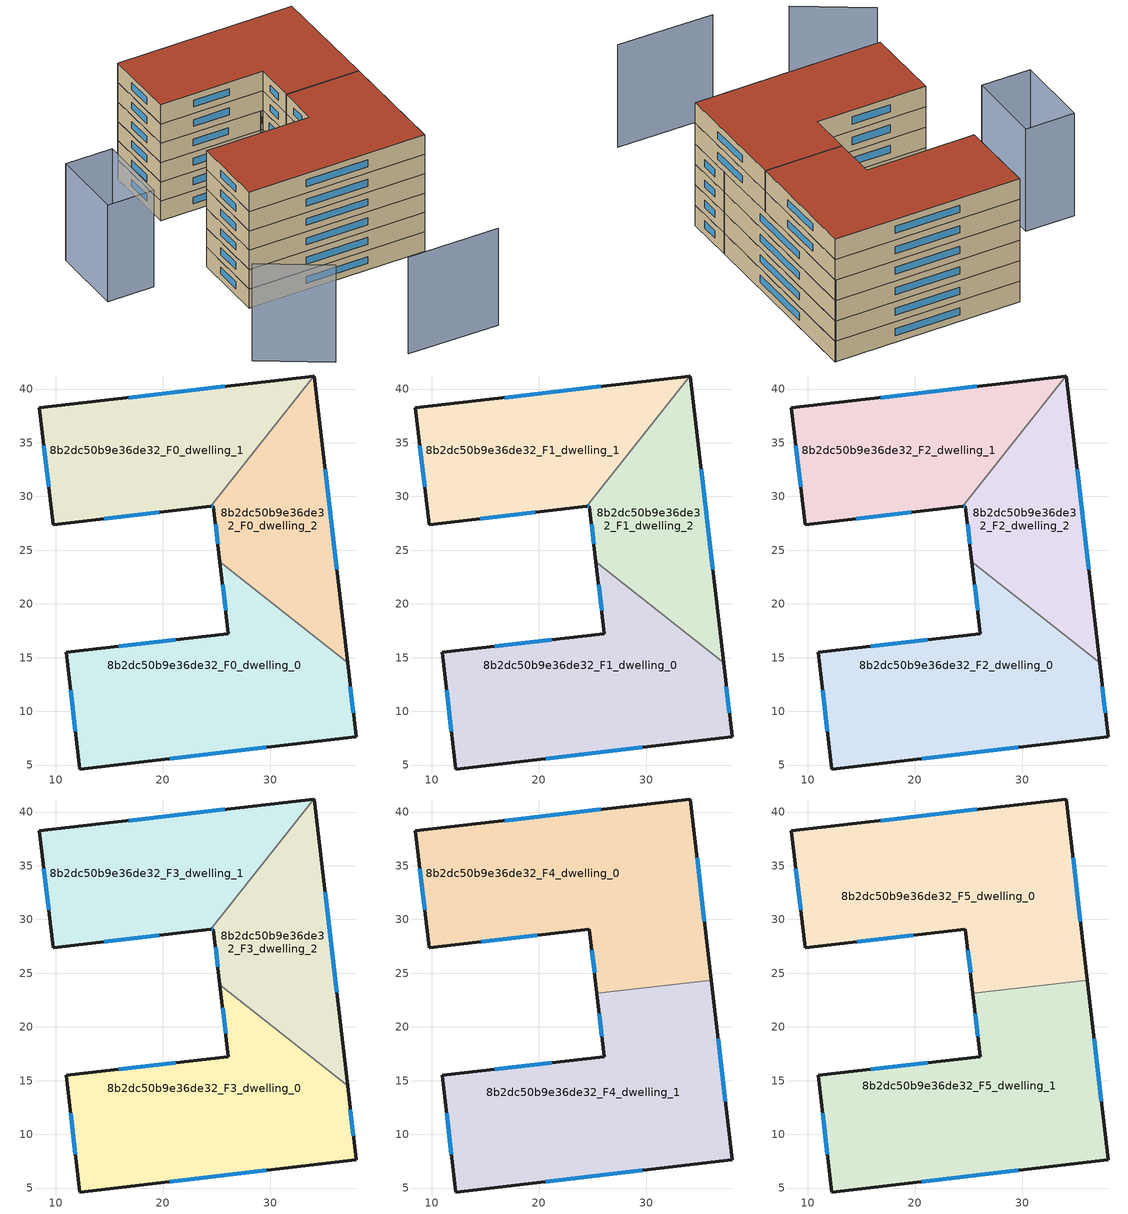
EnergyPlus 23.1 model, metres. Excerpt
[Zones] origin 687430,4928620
8b2dc50b9e36de32_F0_dwelling_0
 floor ground (EU_floor_Construction): 37.19,14.54 38,7.63 12.26,4.63 10.99,15.49 26.09,17.24 25.31,23.94 z0
 wall outside (EU_wall_Construction): 25.31,23.94 26.09,17.24 10.99,15.49 12.26,4.63 38,7.63 37.19,14.54 z0:3
 wall to 8b2dc50b9e36de32_F0_dwelling_2 (EU_wall_Construction): 37.19,14.54 25.31,23.94 z0:3
 window (EU_Window_Construction): 25.56,21.76 25.83,19.42 / 37.73,9.88 37.45,12.29 / 20.63,5.61 29.63,6.65 / 11.4,11.96 11.84,8.16 / 21.18,16.67 15.9,16.06 z0.98:2.02
8b2dc50b9e36de32_F0_dwelling_1
 floor ground (EU_floor_Construction): 34.05,41.21 24.45,29.08 9.78,27.37 8.49,38.24 z0
 wall outside (EU_wall_Construction): 34.05,41.21 8.49,38.24 9.78,27.37 24.45,29.08 z0:3
 wall to 8b2dc50b9e36de32_F0_dwelling_2 (EU_wall_Construction): 24.45,29.08 34.05,41.21 z0:3
 window (EU_Window_Construction): 14.55,27.93 19.68,28.52 / 8.91,34.7 9.36,30.9 / 25.74,40.25 16.8,39.21 z0.98:2.02
8b2dc50b9e36de32_F0_dwelling_2
 floor ground (EU_floor_Construction): 34.08,41.22 37.19,14.54 25.31,23.94 24.71,29.11 24.45,29.08 34.05,41.21 z0
 wall outside (EU_wall_Construction): 24.45,29.08 24.71,29.11 25.31,23.94 / 37.19,14.54 34.08,41.22 34.05,41.21 z0:3
 window (EU_Window_Construction): 24.53,29.09 24.62,29.1 / 36.18,23.22 35.09,32.54 / 24.9,27.43 25.11,25.62 z0.98:2.02
8b2dc50b9e36de32_F1_dwelling_0
 floor to 8b2dc50b9e36de32_F0_dwelling_0 (EU_floor_Construction): 37.19,14.54 38,7.63 12.26,4.63 10.99,15.49 26.09,17.24 25.31,23.94 z3
 wall outside (EU_wall_Construction): 25.31,23.94 26.09,17.24 10.99,15.49 12.26,4.63 38,7.63 37.19,14.54 z3:6
 wall to 8b2dc50b9e36de32_F1_dwelling_2 (EU_wall_Construction): 37.19,14.54 25.31,23.94 z3:6
 window (EU_Window_Construction): 25.56,21.76 25.83,19.42 / 37.73,9.88 37.45,12.29 / 20.63,5.61 29.63,6.65 / 11.4,11.96 11.84,8.16 / 21.18,16.67 15.9,16.06 z3.98:5.02
8b2dc50b9e36de32_F1_dwelling_1
 floor to 8b2dc50b9e36de32_F0_dwelling_1 (EU_floor_Construction): 34.05,41.21 24.45,29.08 9.78,27.37 8.49,38.24 z3
 wall outside (EU_wall_Construction): 34.05,41.21 8.49,38.24 9.78,27.37 24.45,29.08 z3:6
 wall to 8b2dc50b9e36de32_F1_dwelling_2 (EU_wall_Construction): 24.45,29.08 34.05,41.21 z3:6
 window (EU_Window_Construction): 14.55,27.93 19.68,28.52 / 8.91,34.7 9.36,30.9 / 25.74,40.25 16.8,39.21 z3.98:5.02
8b2dc50b9e36de32_F1_dwelling_2
 floor to 8b2dc50b9e36de32_F0_dwelling_2 (EU_floor_Construction): 34.08,41.22 37.19,14.54 25.31,23.94 24.71,29.11 24.45,29.08 34.05,41.21 z3
 wall outside (EU_wall_Construction): 24.45,29.08 24.71,29.11 25.31,23.94 / 37.19,14.54 34.08,41.22 34.05,41.21 z3:6
 window (EU_Window_Construction): 24.53,29.09 24.62,29.1 / 36.18,23.22 35.09,32.54 / 24.9,27.43 25.11,25.62 z3.98:5.02
8b2dc50b9e36de32_F2_dwelling_0
 floor to 8b2dc50b9e36de32_F1_dwelling_0 (EU_floor_Construction): 37.19,14.54 38,7.63 12.26,4.63 10.99,15.49 26.09,17.24 25.31,23.94 z6
 wall outside (EU_wall_Construction): 25.31,23.94 26.09,17.24 10.99,15.49 12.26,4.63 38,7.63 37.19,14.54 z6:9
 wall to 8b2dc50b9e36de32_F2_dwelling_2 (EU_wall_Construction): 37.19,14.54 25.31,23.94 z6:9
 window (EU_Window_Construction): 25.56,21.76 25.83,19.42 / 37.73,9.88 37.45,12.29 / 20.63,5.61 29.63,6.65 / 11.4,11.96 11.84,8.16 / 21.18,16.67 15.9,16.06 z6.98:8.02
8b2dc50b9e36de32_F2_dwelling_1
 floor to 8b2dc50b9e36de32_F1_dwelling_1 (EU_floor_Construction): 34.05,41.21 24.45,29.08 9.78,27.37 8.49,38.24 z6
 wall outside (EU_wall_Construction): 34.05,41.21 8.49,38.24 9.78,27.37 24.45,29.08 z6:9
 wall to 8b2dc50b9e36de32_F2_dwelling_2 (EU_wall_Construction): 24.45,29.08 34.05,41.21 z6:9
 window (EU_Window_Construction): 14.55,27.93 19.68,28.52 / 8.91,34.7 9.36,30.9 / 25.74,40.25 16.8,39.21 z6.98:8.02
8b2dc50b9e36de32_F2_dwelling_2
 floor to 8b2dc50b9e36de32_F1_dwelling_2 (EU_floor_Construction): 34.08,41.22 37.19,14.54 25.31,23.94 24.71,29.11 24.45,29.08 34.05,41.21 z6
 wall outside (EU_wall_Construction): 24.45,29.08 24.71,29.11 25.31,23.94 / 37.19,14.54 34.08,41.22 34.05,41.21 z6:9
 window (EU_Window_Construction): 24.53,29.09 24.62,29.1 / 36.18,23.22 35.09,32.54 / 24.9,27.43 25.11,25.62 z6.98:8.02
8b2dc50b9e36de32_F3_dwelling_0
 floor to 8b2dc50b9e36de32_F2_dwelling_0 (EU_floor_Construction): 37.19,14.54 38,7.63 12.26,4.63 10.99,15.49 26.09,17.24 25.31,23.94 z9
 wall outside (EU_wall_Construction): 25.31,23.94 26.09,17.24 10.99,15.49 12.26,4.63 38,7.63 37.19,14.54 z9:12
 wall to 8b2dc50b9e36de32_F3_dwelling_2 (EU_wall_Construction): 37.19,14.54 25.31,23.94 z9:12
 window (EU_Window_Construction): 25.56,21.76 25.83,19.42 / 37.73,9.88 37.45,12.29 / 20.63,5.61 29.63,6.65 / 11.4,11.96 11.84,8.16 / 21.18,16.67 15.9,16.06 z9.98:11.02
8b2dc50b9e36de32_F3_dwelling_1
 floor to 8b2dc50b9e36de32_F2_dwelling_1 (EU_floor_Construction): 34.05,41.21 24.45,29.08 9.78,27.37 8.49,38.24 z9
 wall outside (EU_wall_Construction): 34.05,41.21 8.49,38.24 9.78,27.37 24.45,29.08 z9:12
 wall to 8b2dc50b9e36de32_F3_dwelling_2 (EU_wall_Construction): 24.45,29.08 34.05,41.21 z9:12
 window (EU_Window_Construction): 14.55,27.93 19.68,28.52 / 8.91,34.7 9.36,30.9 / 25.74,40.25 16.8,39.21 z9.98:11.02
8b2dc50b9e36de32_F3_dwelling_2
 floor to 8b2dc50b9e36de32_F2_dwelling_2 (EU_floor_Construction): 34.08,41.22 37.19,14.54 25.31,23.94 24.71,29.11 24.45,29.08 34.05,41.21 z9
 wall outside (EU_wall_Construction): 24.45,29.08 24.71,29.11 25.31,23.94 / 37.19,14.54 34.08,41.22 34.05,41.21 z9:12
 window (EU_Window_Construction): 24.53,29.09 24.62,29.1 / 36.18,23.22 35.09,32.54 / 24.9,27.43 25.11,25.62 z9.98:11.02
8b2dc50b9e36de32_F4_dwelling_0
 floor to 8b2dc50b9e36de32_F3_dwelling_1 (EU_floor_Construction): 34.05,41.21 24.45,29.08 9.78,27.37 8.49,38.24 z12
 floor to 8b2dc50b9e36de32_F3_dwelling_2 (EU_floor_Construction): 34.08,41.22 36.05,24.35 26.24,23.21 25.31,23.94 24.71,29.11 24.45,29.08 34.05,41.21 z12
 floor to 8b2dc50b9e36de32_F3_dwelling_0 (EU_floor_Construction): 26.24,23.21 25.4,23.11 25.31,23.94 z12
 wall outside (EU_wall_Construction): 36.05,24.35 34.08,41.22 8.49,38.24 9.78,27.37 24.71,29.11 25.4,23.11 z12:15
 wall to 8b2dc50b9e36de32_F4_dwelling_1 (EU_wall_Construction): 25.4,23.11 36.05,24.35 z12:15
 window (EU_Window_Construction): 24.93,27.16 25.18,25.06 / 14.63,27.93 19.85,28.54 / 8.91,34.7 9.36,30.9 / 25.76,40.25 16.81,39.21 / 35.4,29.84 34.72,35.73 z12.98:14.02
8b2dc50b9e36de32_F4_dwelling_1
 floor to 8b2dc50b9e36de32_F3_dwelling_0 (EU_floor_Construction): 37.19,14.54 38,7.63 12.26,4.63 10.99,15.49 26.09,17.24 25.4,23.11 26.24,23.21 z12
 floor to 8b2dc50b9e36de32_F3_dwelling_2 (EU_floor_Construction): 36.05,24.35 37.19,14.54 26.24,23.21 z12
 wall outside (EU_wall_Construction): 25.4,23.11 26.09,17.24 10.99,15.49 12.26,4.63 38,7.63 36.05,24.35 z12:15
 window (EU_Window_Construction): 21.18,16.67 15.9,16.06 / 25.63,21.2 25.86,19.15 / 37.36,13.07 36.68,18.91 / 20.63,5.61 29.63,6.65 / 11.4,11.96 11.84,8.16 z12.98:14.02
8b2dc50b9e36de32_F5_dwelling_0
 floor to 8b2dc50b9e36de32_F4_dwelling_0 (EU_floor_Construction): 34.08,41.22 36.05,24.35 25.4,23.11 24.71,29.11 9.78,27.37 8.49,38.24 z15
 wall outside (EU_wall_Construction): 36.05,24.35 34.08,41.22 8.49,38.24 9.78,27.37 24.71,29.11 25.4,23.11 z15:18
 wall to 8b2dc50b9e36de32_F5_dwelling_1 (EU_wall_Construction): 25.4,23.11 36.05,24.35 z15:18
 window (EU_Window_Construction): 24.93,27.16 25.18,25.06 / 14.63,27.93 19.85,28.54 / 8.91,34.7 9.36,30.9 / 25.76,40.25 16.81,39.21 / 35.4,29.84 34.72,35.73 z15.98:17.02
 roof outside (EU_roof_Construction): 36.05,24.35 34.08,41.22 8.49,38.24 9.78,27.37 24.71,29.11 25.4,23.11 z18
8b2dc50b9e36de32_F5_dwelling_1
 floor to 8b2dc50b9e36de32_F4_dwelling_1 (EU_floor_Construction): 36.05,24.35 38,7.63 12.26,4.63 10.99,15.49 26.09,17.24 25.4,23.11 z15
 wall outside (EU_wall_Construction): 25.4,23.11 26.09,17.24 10.99,15.49 12.26,4.63 38,7.63 36.05,24.35 z15:18
 window (EU_Window_Construction): 21.18,16.67 15.9,16.06 / 25.63,21.2 25.86,19.15 / 37.36,13.07 36.68,18.91 / 20.63,5.61 29.63,6.65 / 11.4,11.96 11.84,8.16 z15.98:17.02
 roof outside (EU_roof_Construction): 38,7.63 36.05,24.35 25.4,23.11 26.09,17.24 10.99,15.49 12.26,4.63 z18
shading: 26.78,-12.93 39.93,-11.52 / 7.89,-6.35 17.54,-10.91 / -3.79,13.25 -4.95,23.96 / -4.95,23.96 1.82,24.69 / 1.82,24.69 2.98,13.98 / 2.98,13.98 -3.79,13.25 z0:15
[Building]
EU S2 Campaign: North Axis=0; Terrain=City; Solar Distribution=FullExterior
[Site:Location]
Bologna: Latitude=44.5; Longitude=11.25; Time Zone=1; Elevation=37
[SizingPeriod:WeatherFileDays]
AnnualSizingPeriod: Begin Month=1; Begin Day of Month=1; End Month=12; End Day of Month=31; Day of Week for Start Day=Monday; Use Weather File Daylight Saving Period=No; Use Weather File Rain and Snow Indicators=No
[MATERIAL]
EU_InternalMass_Material: Roughness=MediumRough; Thickness=0.1; Conductivity=1; Density=1800; Specific Heat=900; Thermal Absorptance=0.9; Solar Absorptance=0.7; Visible Absorptance=0.7
[MATERIAL:NOMASS] Roughness=MediumRough; Thermal Absorptance=0.9; Solar Absorptance=0.7; Visible Absorptance=0.7
Name | Thermal Resistance
EU_wall_NoMass | 0.905828
EU_roof_NoMass | 0.37593
EU_floor_NoMass | 0.67114
[WINDOWMATERIAL:SIMPLEGLAZINGSYSTEM]
EU_Window_SimpleGlazing: UFactor=4.52486; Solar Heat Gain Coefficient=0.85; Visible Transmittance=0.85
[CONSTRUCTION]
EU_wall_Construction: EU_wall_NoMass
EU_roof_Construction: EU_roof_NoMass
EU_floor_Construction: EU_floor_NoMass
EU_InternalMass_Construction: EU_InternalMass_Material
EU_Window_Construction: EU_Window_SimpleGlazing
[ZONE] Type=1; Multiplier=1; Ceiling Height=autocalculate; Floor Area=autocalculate; Part of Total Floor Area=Yes
Name | Volume
8b2dc50b9e36de32_F0_dwelling_0; 8b2dc50b9e36de32_F1_dwelling_0; 8b2dc50b9e36de32_F2_dwelling_0; 8b2dc50b9e36de32_F3_dwelling_0 | 894.271
8b2dc50b9e36de32_F4_dwelling_0; 8b2dc50b9e36de32_F5_dwelling_0 | 1039.52
8b2dc50b9e36de32_F0_dwelling_1; 8b2dc50b9e36de32_F1_dwelling_1; 8b2dc50b9e36de32_F2_dwelling_1; 8b2dc50b9e36de32_F3_dwelling_1 | 665.019
8b2dc50b9e36de32_F4_dwelling_1; 8b2dc50b9e36de32_F5_dwelling_1 | 1039.54
8b2dc50b9e36de32_F0_dwelling_2; 8b2dc50b9e36de32_F1_dwelling_2; 8b2dc50b9e36de32_F2_dwelling_2; 8b2dc50b9e36de32_F3_dwelling_2 | 519.765
[INTERNALMASS] Construction=EU_InternalMass_Construction
Name | Zone or ZoneList | Surface Area
8b2dc50b9e36de32_F0_dwelling_0_EU_InternalMass | 8b2dc50b9e36de32_F0_dwelling_0 | 298.09
8b2dc50b9e36de32_F0_dwelling_1_EU_InternalMass | 8b2dc50b9e36de32_F0_dwelling_1 | 221.673
8b2dc50b9e36de32_F0_dwelling_2_EU_InternalMass | 8b2dc50b9e36de32_F0_dwelling_2 | 173.255
8b2dc50b9e36de32_F1_dwelling_0_EU_InternalMass | 8b2dc50b9e36de32_F1_dwelling_0 | 298.09
8b2dc50b9e36de32_F1_dwelling_1_EU_InternalMass | 8b2dc50b9e36de32_F1_dwelling_1 | 221.673
8b2dc50b9e36de32_F1_dwelling_2_EU_InternalMass | 8b2dc50b9e36de32_F1_dwelling_2 | 173.255
8b2dc50b9e36de32_F2_dwelling_0_EU_InternalMass | 8b2dc50b9e36de32_F2_dwelling_0 | 298.09
8b2dc50b9e36de32_F2_dwelling_1_EU_InternalMass | 8b2dc50b9e36de32_F2_dwelling_1 | 221.673
8b2dc50b9e36de32_F2_dwelling_2_EU_InternalMass | 8b2dc50b9e36de32_F2_dwelling_2 | 173.255
8b2dc50b9e36de32_F3_dwelling_0_EU_InternalMass | 8b2dc50b9e36de32_F3_dwelling_0 | 298.09
8b2dc50b9e36de32_F3_dwelling_1_EU_InternalMass | 8b2dc50b9e36de32_F3_dwelling_1 | 221.673
8b2dc50b9e36de32_F3_dwelling_2_EU_InternalMass | 8b2dc50b9e36de32_F3_dwelling_2 | 173.255
8b2dc50b9e36de32_F4_dwelling_0_EU_InternalMass | 8b2dc50b9e36de32_F4_dwelling_0 | 346.505
8b2dc50b9e36de32_F4_dwelling_1_EU_InternalMass | 8b2dc50b9e36de32_F4_dwelling_1 | 346.513
8b2dc50b9e36de32_F5_dwelling_0_EU_InternalMass | 8b2dc50b9e36de32_F5_dwelling_0 | 346.505
8b2dc50b9e36de32_F5_dwelling_1_EU_InternalMass | 8b2dc50b9e36de32_F5_dwelling_1 | 346.513
[OTHEREQUIPMENT] Fuel Type=Electricity; Design Level Calculation Method=Watts/Area; Power per Zone Floor Area=1; Fraction Latent=0; Fraction Radiant=0; Fraction Lost=0; Carbon Dioxide Generation Rate=0; EndUse Subcategory=EU_Step8_InternalGains
Name | Zone or ZoneList or Space or SpaceList | Schedule
EU_Step8_InternalGain_8b2dc50b9e36de32_F0_dwelling_0_f000 | 8b2dc50b9e36de32_F0_dwelling_0 | EU_Step8_GainSchedule_8b2dc50b9e36de32_F0_dwelling_0_f000
EU_Step8_InternalGain_8b2dc50b9e36de32_F0_dwelling_1_f000 | 8b2dc50b9e36de32_F0_dwelling_1 | EU_Step8_GainSchedule_8b2dc50b9e36de32_F0_dwelling_1_f000
EU_Step8_InternalGain_8b2dc50b9e36de32_F0_dwelling_2_f000 | 8b2dc50b9e36de32_F0_dwelling_2 | EU_Step8_GainSchedule_8b2dc50b9e36de32_F0_dwelling_2_f000
EU_Step8_InternalGain_8b2dc50b9e36de32_F1_dwelling_0_f000 | 8b2dc50b9e36de32_F1_dwelling_0 | EU_Step8_GainSchedule_8b2dc50b9e36de32_F1_dwelling_0_f000
EU_Step8_InternalGain_8b2dc50b9e36de32_F1_dwelling_1_f000 | 8b2dc50b9e36de32_F1_dwelling_1 | EU_Step8_GainSchedule_8b2dc50b9e36de32_F1_dwelling_1_f000
EU_Step8_InternalGain_8b2dc50b9e36de32_F1_dwelling_2_f000 | 8b2dc50b9e36de32_F1_dwelling_2 | EU_Step8_GainSchedule_8b2dc50b9e36de32_F1_dwelling_2_f000
EU_Step8_InternalGain_8b2dc50b9e36de32_F2_dwelling_0_f000 | 8b2dc50b9e36de32_F2_dwelling_0 | EU_Step8_GainSchedule_8b2dc50b9e36de32_F2_dwelling_0_f000
EU_Step8_InternalGain_8b2dc50b9e36de32_F2_dwelling_1_f000 | 8b2dc50b9e36de32_F2_dwelling_1 | EU_Step8_GainSchedule_8b2dc50b9e36de32_F2_dwelling_1_f000
EU_Step8_InternalGain_8b2dc50b9e36de32_F2_dwelling_2_f000 | 8b2dc50b9e36de32_F2_dwelling_2 | EU_Step8_GainSchedule_8b2dc50b9e36de32_F2_dwelling_2_f000
EU_Step8_InternalGain_8b2dc50b9e36de32_F3_dwelling_0_f000 | 8b2dc50b9e36de32_F3_dwelling_0 | EU_Step8_GainSchedule_8b2dc50b9e36de32_F3_dwelling_0_f000
EU_Step8_InternalGain_8b2dc50b9e36de32_F3_dwelling_1_f000 | 8b2dc50b9e36de32_F3_dwelling_1 | EU_Step8_GainSchedule_8b2dc50b9e36de32_F3_dwelling_1_f000
EU_Step8_InternalGain_8b2dc50b9e36de32_F3_dwelling_2_f000 | 8b2dc50b9e36de32_F3_dwelling_2 | EU_Step8_GainSchedule_8b2dc50b9e36de32_F3_dwelling_2_f000
EU_Step8_InternalGain_8b2dc50b9e36de32_F4_dwelling_0_f000 | 8b2dc50b9e36de32_F4_dwelling_0 | EU_Step8_GainSchedule_8b2dc50b9e36de32_F4_dwelling_0_f000
EU_Step8_InternalGain_8b2dc50b9e36de32_F4_dwelling_1_f000 | 8b2dc50b9e36de32_F4_dwelling_1 | EU_Step8_GainSchedule_8b2dc50b9e36de32_F4_dwelling_1_f000
EU_Step8_InternalGain_8b2dc50b9e36de32_F5_dwelling_0_f000 | 8b2dc50b9e36de32_F5_dwelling_0 | EU_Step8_GainSchedule_8b2dc50b9e36de32_F5_dwelling_0_f000
EU_Step8_InternalGain_8b2dc50b9e36de32_F5_dwelling_1_f000 | 8b2dc50b9e36de32_F5_dwelling_1 | EU_Step8_GainSchedule_8b2dc50b9e36de32_F5_dwelling_1_f000
[ZONEVENTILATION:DESIGNFLOWRATE] Schedule=EU_AlwaysOn; Design Flow Rate Calculation Method=AirChanges/Hour; Air Changes per Hour=0.73129; Ventilation Type=Natural; Fan Pressure Rise=0; Fan Total Efficiency=1; Constant Term Coefficient=1; Temperature Term Coefficient=0; Velocity Term Coefficient=0; Velocity Squared Term Coefficient=0; Minimum Indoor Temperature=-100; Maximum Indoor Temperature=100; Delta Temperature=-100; Minimum Outdoor Temperature=-100; Maximum Outdoor Temperature=100; Maximum Wind Speed=40
Name | Zone or ZoneList or Space or SpaceList
EU_ConstantAir_8b2dc50b9e36de32_F0_dwelling_0 | 8b2dc50b9e36de32_F0_dwelling_0
EU_ConstantAir_8b2dc50b9e36de32_F0_dwelling_1 | 8b2dc50b9e36de32_F0_dwelling_1
EU_ConstantAir_8b2dc50b9e36de32_F0_dwelling_2 | 8b2dc50b9e36de32_F0_dwelling_2
EU_ConstantAir_8b2dc50b9e36de32_F1_dwelling_0 | 8b2dc50b9e36de32_F1_dwelling_0
EU_ConstantAir_8b2dc50b9e36de32_F1_dwelling_1 | 8b2dc50b9e36de32_F1_dwelling_1
EU_ConstantAir_8b2dc50b9e36de32_F1_dwelling_2 | 8b2dc50b9e36de32_F1_dwelling_2
EU_ConstantAir_8b2dc50b9e36de32_F2_dwelling_0 | 8b2dc50b9e36de32_F2_dwelling_0
EU_ConstantAir_8b2dc50b9e36de32_F2_dwelling_1 | 8b2dc50b9e36de32_F2_dwelling_1
EU_ConstantAir_8b2dc50b9e36de32_F2_dwelling_2 | 8b2dc50b9e36de32_F2_dwelling_2
EU_ConstantAir_8b2dc50b9e36de32_F3_dwelling_0 | 8b2dc50b9e36de32_F3_dwelling_0
EU_ConstantAir_8b2dc50b9e36de32_F3_dwelling_1 | 8b2dc50b9e36de32_F3_dwelling_1
EU_ConstantAir_8b2dc50b9e36de32_F3_dwelling_2 | 8b2dc50b9e36de32_F3_dwelling_2
EU_ConstantAir_8b2dc50b9e36de32_F4_dwelling_0 | 8b2dc50b9e36de32_F4_dwelling_0
EU_ConstantAir_8b2dc50b9e36de32_F4_dwelling_1 | 8b2dc50b9e36de32_F4_dwelling_1
EU_ConstantAir_8b2dc50b9e36de32_F5_dwelling_0 | 8b2dc50b9e36de32_F5_dwelling_0
EU_ConstantAir_8b2dc50b9e36de32_F5_dwelling_1 | 8b2dc50b9e36de32_F5_dwelling_1
[HVACTEMPLATE:THERMOSTAT] Constant Heating Setpoint=20; Constant Cooling Setpoint=50
EU_HeatOnly_8b2dc50b9e36de32_F0_dwelling_0; EU_HeatOnly_8b2dc50b9e36de32_F0_dwelling_1; EU_HeatOnly_8b2dc50b9e36de32_F0_dwelling_2; EU_HeatOnly_8b2dc50b9e36de32_F1_dwelling_0; EU_HeatOnly_8b2dc50b9e36de32_F1_dwelling_1; EU_HeatOnly_8b2dc50b9e36de32_F1_dwelling_2; EU_HeatOnly_8b2dc50b9e36de32_F2_dwelling_0; EU_HeatOnly_8b2dc50b9e36de32_F2_dwelling_1; EU_HeatOnly_8b2dc50b9e36de32_F2_dwelling_2; EU_HeatOnly_8b2dc50b9e36de32_F3_dwelling_0; EU_HeatOnly_8b2dc50b9e36de32_F3_dwelling_1; EU_HeatOnly_8b2dc50b9e36de32_F3_dwelling_2; EU_HeatOnly_8b2dc50b9e36de32_F4_dwelling_0; EU_HeatOnly_8b2dc50b9e36de32_F4_dwelling_1; EU_HeatOnly_8b2dc50b9e36de32_F5_dwelling_0; EU_HeatOnly_8b2dc50b9e36de32_F5_dwelling_1
[HVACTEMPLATE:ZONE:IDEALLOADSAIRSYSTEM] System Availability Schedule=EU_AlwaysOn; Maximum Heating Supply Air Temperature=50; Minimum Cooling Supply Air Temperature=13; Maximum Heating Supply Air Humidity Ratio=0.0156; Minimum Cooling Supply Air Humidity Ratio=0.0077; Heating Limit=NoLimit; Cooling Limit=NoLimit; Heating Availability Schedule=EU_AlwaysOn; Cooling Availability Schedule=EU_CoolingOff; Dehumidification Control Type=ConstantSensibleHeatRatio; Cooling Sensible Heat Ratio=0.7; Dehumidification Setpoint=60; Humidification Control Type=None; Humidification Setpoint=30; Outdoor Air Method=None; Outdoor Air Flow Rate per Person=0.00944; Outdoor Air Flow Rate per Zone Floor Area=0; Outdoor Air Flow Rate per Zone=0; Demand Controlled Ventilation Type=None; Outdoor Air Economizer Type=NoEconomizer; Heat Recovery Type=None; Sensible Heat Recovery Effectiveness=0.7; Latent Heat Recovery Effectiveness=0.65
Name | Template Thermostat
8b2dc50b9e36de32_F0_dwelling_0 | EU_HeatOnly_8b2dc50b9e36de32_F0_dwelling_0
8b2dc50b9e36de32_F0_dwelling_1 | EU_HeatOnly_8b2dc50b9e36de32_F0_dwelling_1
8b2dc50b9e36de32_F0_dwelling_2 | EU_HeatOnly_8b2dc50b9e36de32_F0_dwelling_2
8b2dc50b9e36de32_F1_dwelling_0 | EU_HeatOnly_8b2dc50b9e36de32_F1_dwelling_0
8b2dc50b9e36de32_F1_dwelling_1 | EU_HeatOnly_8b2dc50b9e36de32_F1_dwelling_1
8b2dc50b9e36de32_F1_dwelling_2 | EU_HeatOnly_8b2dc50b9e36de32_F1_dwelling_2
8b2dc50b9e36de32_F2_dwelling_0 | EU_HeatOnly_8b2dc50b9e36de32_F2_dwelling_0
8b2dc50b9e36de32_F2_dwelling_1 | EU_HeatOnly_8b2dc50b9e36de32_F2_dwelling_1
8b2dc50b9e36de32_F2_dwelling_2 | EU_HeatOnly_8b2dc50b9e36de32_F2_dwelling_2
8b2dc50b9e36de32_F3_dwelling_0 | EU_HeatOnly_8b2dc50b9e36de32_F3_dwelling_0
8b2dc50b9e36de32_F3_dwelling_1 | EU_HeatOnly_8b2dc50b9e36de32_F3_dwelling_1
8b2dc50b9e36de32_F3_dwelling_2 | EU_HeatOnly_8b2dc50b9e36de32_F3_dwelling_2
8b2dc50b9e36de32_F4_dwelling_0 | EU_HeatOnly_8b2dc50b9e36de32_F4_dwelling_0
8b2dc50b9e36de32_F4_dwelling_1 | EU_HeatOnly_8b2dc50b9e36de32_F4_dwelling_1
8b2dc50b9e36de32_F5_dwelling_0 | EU_HeatOnly_8b2dc50b9e36de32_F5_dwelling_0
8b2dc50b9e36de32_F5_dwelling_1 | EU_HeatOnly_8b2dc50b9e36de32_F5_dwelling_1
[SIZING:ZONE] Zone Cooling Design Supply Air Temperature Input Method=SupplyAirTemperature; Zone Cooling Design Supply Air Temperature=13; Zone Heating Design Supply Air Temperature Input Method=SupplyAirTemperature; Zone Heating Design Supply Air Temperature=50; Zone Cooling Design Supply Air Humidity Ratio=0.008; Zone Heating Design Supply Air Humidity Ratio=0.008; Cooling Design Air Flow Method=DesignDay; Cooling Design Air Flow Rate=0; Cooling Minimum Air Flow per Zone Floor Area=0.000762; Cooling Minimum Air Flow=0; Cooling Minimum Air Flow Fraction=0.2; Heating Design Air Flow Method=DesignDay; Heating Design Air Flow Rate=0; Heating Maximum Air Flow per Zone Floor Area=0.002032; Heating Maximum Air Flow=0.141576; Heating Maximum Air Flow Fraction=0.3; Account for Dedicated Outdoor Air System=No; Dedicated Outdoor Air System Control Strategy=NeutralSupplyAir; Dedicated Outdoor Air Low Setpoint Temperature for Design=autosize; Dedicated Outdoor Air High Setpoint Temperature for Design=autosize; Zone Load Sizing Method=Sensible Load Only No Latent Load; Zone Latent Cooling Design Supply Air Humidity Ratio Input Method=HumidityRatioDifference; Zone Cooling Design Supply Air Humidity Ratio Difference=0.005; Zone Latent Heating Design Supply Air Humidity Ratio Input Method=HumidityRatioDifference; Zone Humidification Design Supply Air Humidity Ratio Difference=0.005
8b2dc50b9e36de32_F0_dwelling_0; 8b2dc50b9e36de32_F0_dwelling_1; 8b2dc50b9e36de32_F0_dwelling_2; 8b2dc50b9e36de32_F1_dwelling_0; 8b2dc50b9e36de32_F1_dwelling_1; 8b2dc50b9e36de32_F1_dwelling_2; 8b2dc50b9e36de32_F2_dwelling_0; 8b2dc50b9e36de32_F2_dwelling_1; 8b2dc50b9e36de32_F2_dwelling_2; 8b2dc50b9e36de32_F3_dwelling_0; 8b2dc50b9e36de32_F3_dwelling_1; 8b2dc50b9e36de32_F3_dwelling_2; 8b2dc50b9e36de32_F4_dwelling_0; 8b2dc50b9e36de32_F4_dwelling_1; 8b2dc50b9e36de32_F5_dwelling_0; 8b2dc50b9e36de32_F5_dwelling_1
[SCHEDULE:CONSTANT]
Name | Hourly Value
EU_AlwaysOn | 1
EU_CoolingOff | 0
[SCHEDULE:FILE] Column Number=1; Rows to Skip at Top=0; Number of Hours of Data=8760; Column Separator=Comma; Interpolate to Timestep=No; Minutes per Item=60; Adjust Schedule for Daylight Savings=Yes
Name | File
EU_Step8_GainSchedule_8b2dc50b9e36de32_F0_dwelling_0_f000 | ../../schedules/8b2dc50b9e36de32/8b2dc50b9e36de32_F0_dwelling_0_f000_gain.csv
EU_Step8_GainSchedule_8b2dc50b9e36de32_F0_dwelling_1_f000 | ../../schedules/8b2dc50b9e36de32/8b2dc50b9e36de32_F0_dwelling_1_f000_gain.csv
EU_Step8_GainSchedule_8b2dc50b9e36de32_F0_dwelling_2_f000 | ../../schedules/8b2dc50b9e36de32/8b2dc50b9e36de32_F0_dwelling_2_f000_gain.csv
EU_Step8_GainSchedule_8b2dc50b9e36de32_F1_dwelling_0_f000 | ../../schedules/8b2dc50b9e36de32/8b2dc50b9e36de32_F1_dwelling_0_f000_gain.csv
EU_Step8_GainSchedule_8b2dc50b9e36de32_F1_dwelling_1_f000 | ../../schedules/8b2dc50b9e36de32/8b2dc50b9e36de32_F1_dwelling_1_f000_gain.csv
EU_Step8_GainSchedule_8b2dc50b9e36de32_F1_dwelling_2_f000 | ../../schedules/8b2dc50b9e36de32/8b2dc50b9e36de32_F1_dwelling_2_f000_gain.csv
EU_Step8_GainSchedule_8b2dc50b9e36de32_F2_dwelling_0_f000 | ../../schedules/8b2dc50b9e36de32/8b2dc50b9e36de32_F2_dwelling_0_f000_gain.csv
EU_Step8_GainSchedule_8b2dc50b9e36de32_F2_dwelling_1_f000 | ../../schedules/8b2dc50b9e36de32/8b2dc50b9e36de32_F2_dwelling_1_f000_gain.csv
EU_Step8_GainSchedule_8b2dc50b9e36de32_F2_dwelling_2_f000 | ../../schedules/8b2dc50b9e36de32/8b2dc50b9e36de32_F2_dwelling_2_f000_gain.csv
EU_Step8_GainSchedule_8b2dc50b9e36de32_F3_dwelling_0_f000 | ../../schedules/8b2dc50b9e36de32/8b2dc50b9e36de32_F3_dwelling_0_f000_gain.csv
EU_Step8_GainSchedule_8b2dc50b9e36de32_F3_dwelling_1_f000 | ../../schedules/8b2dc50b9e36de32/8b2dc50b9e36de32_F3_dwelling_1_f000_gain.csv
EU_Step8_GainSchedule_8b2dc50b9e36de32_F3_dwelling_2_f000 | ../../schedules/8b2dc50b9e36de32/8b2dc50b9e36de32_F3_dwelling_2_f000_gain.csv
EU_Step8_GainSchedule_8b2dc50b9e36de32_F4_dwelling_0_f000 | ../../schedules/8b2dc50b9e36de32/8b2dc50b9e36de32_F4_dwelling_0_f000_gain.csv
EU_Step8_GainSchedule_8b2dc50b9e36de32_F4_dwelling_1_f000 | ../../schedules/8b2dc50b9e36de32/8b2dc50b9e36de32_F4_dwelling_1_f000_gain.csv
EU_Step8_GainSchedule_8b2dc50b9e36de32_F5_dwelling_0_f000 | ../../schedules/8b2dc50b9e36de32/8b2dc50b9e36de32_F5_dwelling_0_f000_gain.csv
EU_Step8_GainSchedule_8b2dc50b9e36de32_F5_dwelling_1_f000 | ../../schedules/8b2dc50b9e36de32/8b2dc50b9e36de32_F5_dwelling_1_f000_gain.csv
